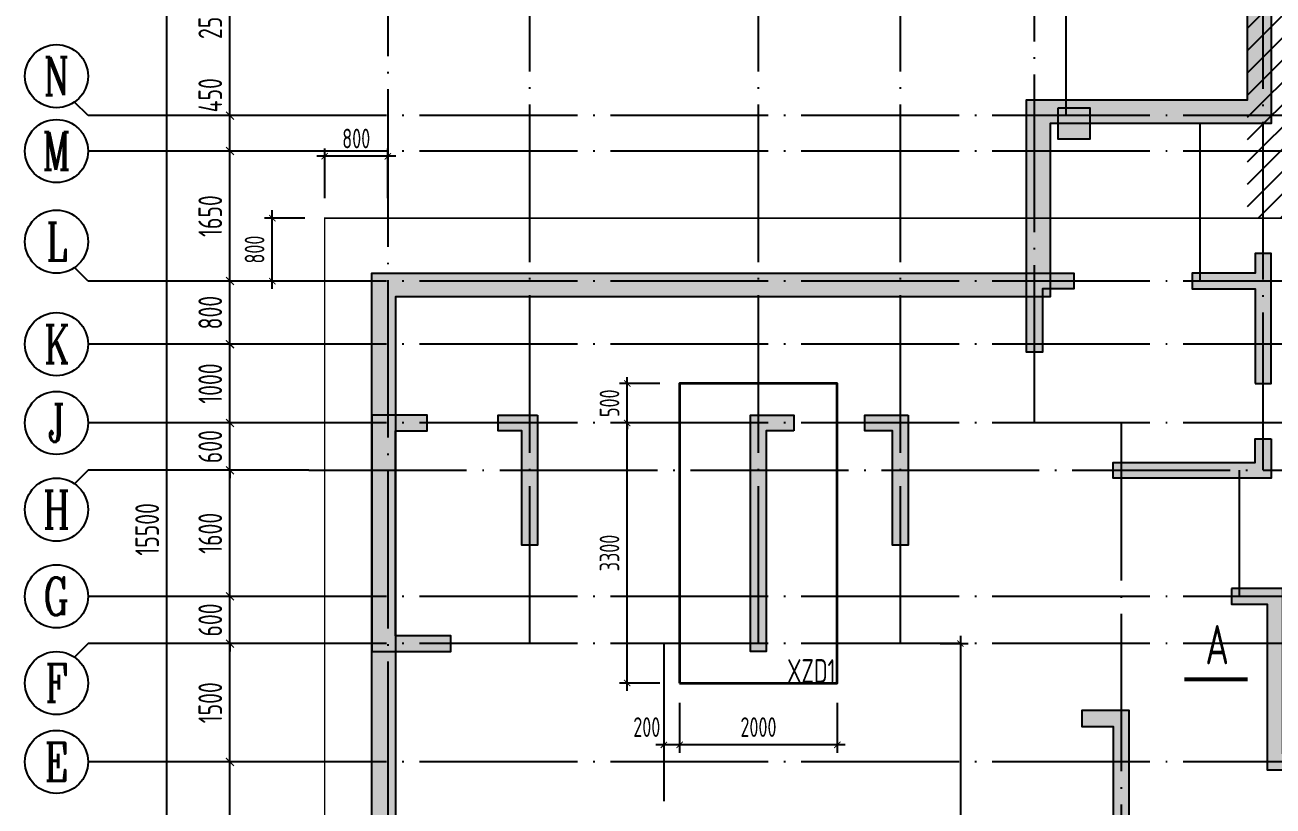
# Model space of a CAD drawing. Extents: x -668857 to 185752, y -270966 to 286822.
# Drawn here: x -434695 to -418870, y 205320 to 215231 of the extents above; entities that cross this region are included whole.
import ezdxf
from ezdxf.enums import TextEntityAlignment as Align

# ---------------------------------------------------------------- set-up
doc = ezdxf.new("R2010")
doc.units = 0
doc.header["$LTSCALE"] = 1000
doc.linetypes.add('DOTE', pattern=[2.42, 2, -0.2, 0.02, -0.2])
doc.layers.get('0').update_dxf_attribs({"linetype": 'CONTINUOUS'})
doc.layers.get('DEFPOINTS').update_dxf_attribs({"linetype": 'CONTINUOUS'})
for name, color, linetype in [('A-AXIS', 1, 'CONTINUOUS'), ('A-DOTE', 10, 'DOTE'), ('AXIS_NUM', 7, 'CONTINUOUS'), ('S-B板填充', 251, 'CONTINUOUS'), ('S-C承台实线', 2, 'CONTINUOUS'), ('S-C承台编号', 6, 'CONTINUOUS'), ('S-J基础底板', 5, 'CONTINUOUS'), ('S-J基础底板标注', 3, 'CONTINUOUS'), ('S-Q墙实线', 6, 'CONTINUOUS'), ('S-Y一般标注', 3, 'CONTINUOUS'), ('S-Z柱实线', 6, 'CONTINUOUS'), ('THICK', 6, 'CONTINUOUS'), ('底图$0$PUB_HATCH', 252, 'CONTINUOUS'), ('水平筋标注', 7, 'CONTINUOUS')]:
    doc.layers.add(name, color=color, linetype=linetype)
doc.layers.add('PUB_HATCH', color=8, linetype='CONTINUOUS', lineweight=9)
doc.styles.add('TSSD_Axis', font='complex.shx', dxfattribs={"width": 0.7, "bigfont": 'hztxt.shx'})
doc.styles.add('TSSD_DIMENSION', font='Tssdeng.shx', dxfattribs={"width": 0.7, "bigfont": 'tssdchn.shx'})
doc.styles.add('TSSD_REIN', font='tssdeng.shx', dxfattribs={"width": 0.7, "height": 300, "bigfont": 'tssdchn.shx'})
doc.dimstyles.new('TSSD_100_100', dxfattribs={"dimtxt": 300, "dimasz": 100, "dimexe": 100, "dimexo": 250, "dimgap": 100, "dimtad": 1, "dimdec": 0, "dimzin": 0, "dimdsep": 46, "dimtxsty": 'TSSD_DIMENSION', "dimblk": 'ARCHTICK', "dimcen": 0, "dimdle": 100, "dimclrt": 7, "dimadec": 0, "dimazin": 0, "dimtfac": 1, "dimtdec": 0, "dimtix": 1, "dimtmove": 2, "dimatfit": 3, "dimldrblk": 'ARCHTICK', "dimfxl": 1, "dimtolj": 1, "dimtzin": 0, "dimarcsym": 0})
doc.dimstyles.new('TSSD_100_100$0', dxfattribs={"dimtxt": 300, "dimasz": 80, "dimexe": 100, "dimexo": 250, "dimgap": 100, "dimtad": 1, "dimdec": 0, "dimzin": 0, "dimdsep": 46, "dimtxsty": 'TSSD_DIMENSION', "dimblk": 'ARCHTICK', "dimcen": 0, "dimdle": 100, "dimclrd": 3, "dimclre": 3, "dimclrt": 7, "dimadec": 0, "dimazin": 0, "dimtfac": 1, "dimtdec": 0, "dimtix": 1, "dimtmove": 2, "dimatfit": 3, "dimldrblk": 'ARCHTICK', "dimfxl": 1, "dimtolj": 1, "dimtzin": 0, "dimarcsym": 0})

# ---------------------------------------------------------------- blocks, each defined once
blk = doc.blocks.new('A$C028C60F5')
at = {"color": 6}
blk.add_lwpolyline([(400, 0), (0, 0), (0, -400), (400, -400)], close=True, dxfattribs=at)
at = {"layer": 'PUB_HATCH'}
blk.add_solid([(0, -400), (400, -400), (0, 0), (400, 0)], dxfattribs=at)
blk = doc.blocks.new('ts_axno')
at = {"color": 0, "linetype": 'ByBlock', "lineweight": -2}
blk.add_circle((0, 0), 0.5, dxfattribs=at)
at = {"color": 0, "linetype": 'ByBlock', "lineweight": -2, "style": 'TSSD_Axis', "width": 0.7}
blk.add_attdef('A', text='', height=0.6, dxfattribs=at).set_placement((0, 0), align=Align.MIDDLE_CENTER)
blk = doc.blocks.new('_ArchTick')
at = {"color": 0, "linetype": 'ByBlock', "const_width": 0.15}
blk.add_lwpolyline([(-0.5, -0.5), (0.5, 0.5)], dxfattribs=at)
blk = doc.blocks.new('*D853')
at = {"layer": 'DEFPOINTS', "color": 0, "transparency": 16777216}
for p in [(-223774, 317594), (-222774, 317594), (-222774, 316094)]:
    blk.add_point(p, dxfattribs=at)
at = {"layer": 'S-Y一般标注', "color": 0, "lineweight": -2, "transparency": 16777216}
for p, q in [((-223774, 315994), (-223774, 317694)), ((-223024, 317594), (-223874, 317594)), ((-223024, 316094), (-223874, 316094))]:
    blk.add_line(p, q, dxfattribs=at)
at = {"layer": 'S-Y一般标注', "color": 0, "lineweight": -2, "transparency": 16777216, "xscale": 100, "yscale": 100, "zscale": 100}
for p, rotation in [((-223774, 317594), 90), ((-223774, 316094), 270)]:
    blk.add_blockref('_ArchTick', p, dxfattribs=dict(at, rotation=rotation))
at = {"layer": 'S-Y一般标注', "color": 7, "transparency": 16777216, "insert": (-224024, 316844), "char_height": 300, "attachment_point": 5, "rotation": 90, "style": 'TSSD_DIMENSION'}
blk.add_mtext('\\A1;1500', dxfattribs=at)
blk = doc.blocks.new('*D854')
at = {"layer": 'DEFPOINTS', "color": 0, "transparency": 16777216}
for p in [(-223774, 318194), (-222774, 318194), (-222774, 317594)]:
    blk.add_point(p, dxfattribs=at)
at = {"layer": 'S-Y一般标注', "color": 0, "lineweight": -2, "transparency": 16777216}
for p, q in [((-223774, 318194), (-223774, 318294)), ((-223024, 318194), (-223874, 318194)), ((-223774, 317594), (-223774, 318194)), ((-223024, 317594), (-223874, 317594)), ((-223774, 317594), (-223774, 317494))]:
    blk.add_line(p, q, dxfattribs=at)
at = {"layer": 'S-Y一般标注', "color": 0, "lineweight": -2, "transparency": 16777216, "xscale": 100, "yscale": 100, "zscale": 100}
for p, rotation in [((-223774, 318194), 270), ((-223774, 317594), 90)]:
    blk.add_blockref('_ArchTick', p, dxfattribs=dict(at, rotation=rotation))
at = {"layer": 'S-Y一般标注', "color": 7, "transparency": 16777216, "insert": (-224024, 317894), "char_height": 300, "attachment_point": 5, "rotation": 90, "style": 'TSSD_DIMENSION'}
blk.add_mtext('\\A1;600', dxfattribs=at)
blk = doc.blocks.new('*D855')
at = {"layer": 'DEFPOINTS', "color": 0, "transparency": 16777216}
for p in [(-223774, 319794), (-222774, 319794), (-222774, 318194)]:
    blk.add_point(p, dxfattribs=at)
at = {"layer": 'S-Y一般标注', "color": 0, "lineweight": -2, "transparency": 16777216}
for p, q in [((-223774, 318094), (-223774, 319894)), ((-223024, 319794), (-223874, 319794)), ((-223024, 318194), (-223874, 318194))]:
    blk.add_line(p, q, dxfattribs=at)
at = {"layer": 'S-Y一般标注', "color": 0, "lineweight": -2, "transparency": 16777216, "xscale": 100, "yscale": 100, "zscale": 100}
for p, rotation in [((-223774, 319794), 90), ((-223774, 318194), 270)]:
    blk.add_blockref('_ArchTick', p, dxfattribs=dict(at, rotation=rotation))
at = {"layer": 'S-Y一般标注', "color": 7, "transparency": 16777216, "insert": (-224024, 318994), "char_height": 300, "attachment_point": 5, "rotation": 90, "style": 'TSSD_DIMENSION'}
blk.add_mtext('\\A1;1600', dxfattribs=at)
blk = doc.blocks.new('*D856')
at = {"layer": 'DEFPOINTS', "color": 0, "transparency": 16777216}
for p in [(-223774, 320394), (-222774, 320394), (-222774, 319794)]:
    blk.add_point(p, dxfattribs=at)
at = {"layer": 'S-Y一般标注', "color": 0, "lineweight": -2, "transparency": 16777216}
for p, q in [((-223774, 320394), (-223774, 320494)), ((-223024, 320394), (-223874, 320394)), ((-223774, 319794), (-223774, 320394)), ((-223024, 319794), (-223874, 319794)), ((-223774, 319794), (-223774, 319694))]:
    blk.add_line(p, q, dxfattribs=at)
at = {"layer": 'S-Y一般标注', "color": 0, "lineweight": -2, "transparency": 16777216, "xscale": 100, "yscale": 100, "zscale": 100}
for p, rotation in [((-223774, 320394), 270), ((-223774, 319794), 90)]:
    blk.add_blockref('_ArchTick', p, dxfattribs=dict(at, rotation=rotation))
at = {"layer": 'S-Y一般标注', "color": 7, "transparency": 16777216, "insert": (-224024, 320094), "char_height": 300, "attachment_point": 5, "rotation": 90, "style": 'TSSD_DIMENSION'}
blk.add_mtext('\\A1;600', dxfattribs=at)
blk = doc.blocks.new('*D857')
at = {"layer": 'DEFPOINTS', "color": 0, "transparency": 16777216}
for p in [(-223774, 321394), (-222774, 321394), (-222774, 320394)]:
    blk.add_point(p, dxfattribs=at)
at = {"layer": 'S-Y一般标注', "color": 0, "lineweight": -2, "transparency": 16777216}
for p, q in [((-223774, 320294), (-223774, 321494)), ((-223024, 321394), (-223874, 321394)), ((-223024, 320394), (-223874, 320394))]:
    blk.add_line(p, q, dxfattribs=at)
at = {"layer": 'S-Y一般标注', "color": 0, "lineweight": -2, "transparency": 16777216, "xscale": 100, "yscale": 100, "zscale": 100}
for p, rotation in [((-223774, 321394), 90), ((-223774, 320394), 270)]:
    blk.add_blockref('_ArchTick', p, dxfattribs=dict(at, rotation=rotation))
at = {"layer": 'S-Y一般标注', "color": 7, "transparency": 16777216, "insert": (-224024, 320894), "char_height": 300, "attachment_point": 5, "rotation": 90, "style": 'TSSD_DIMENSION'}
blk.add_mtext('\\A1;1000', dxfattribs=at)
blk = doc.blocks.new('*D858')
at = {"layer": 'DEFPOINTS', "color": 0, "transparency": 16777216}
for p in [(-224574, 326794), (-222774, 326794), (-222774, 311294)]:
    blk.add_point(p, dxfattribs=at)
at = {"layer": 'S-Y一般标注', "color": 0, "lineweight": -2, "transparency": 16777216}
for p, q in [((-223024, 326794), (-224674, 326794)), ((-224574, 311194), (-224574, 326894)), ((-223024, 311294), (-224674, 311294))]:
    blk.add_line(p, q, dxfattribs=at)
at = {"layer": 'S-Y一般标注', "color": 0, "lineweight": -2, "transparency": 16777216, "xscale": 100, "yscale": 100, "zscale": 100}
for p, rotation in [((-224574, 326794), 90), ((-224574, 311294), 270)]:
    blk.add_blockref('_ArchTick', p, dxfattribs=dict(at, rotation=rotation))
at = {"layer": 'S-Y一般标注', "color": 7, "transparency": 16777216, "insert": (-224824, 319044), "char_height": 300, "attachment_point": 5, "rotation": 90, "style": 'TSSD_DIMENSION'}
blk.add_mtext('\\A1;15500', dxfattribs=at)
blk = doc.blocks.new('*D859')
at = {"layer": 'DEFPOINTS', "color": 0, "transparency": 16777216}
for p in [(-223774, 322194), (-222774, 322194), (-222774, 321394)]:
    blk.add_point(p, dxfattribs=at)
at = {"layer": 'S-Y一般标注', "color": 0, "lineweight": -2, "transparency": 16777216}
for p, q in [((-223774, 321294), (-223774, 322294)), ((-223024, 322194), (-223874, 322194)), ((-223024, 321394), (-223874, 321394))]:
    blk.add_line(p, q, dxfattribs=at)
at = {"layer": 'S-Y一般标注', "color": 0, "lineweight": -2, "transparency": 16777216, "xscale": 100, "yscale": 100, "zscale": 100}
for p, rotation in [((-223774, 322194), 90), ((-223774, 321394), 270)]:
    blk.add_blockref('_ArchTick', p, dxfattribs=dict(at, rotation=rotation))
at = {"layer": 'S-Y一般标注', "color": 7, "transparency": 16777216, "insert": (-224024, 321794), "char_height": 300, "attachment_point": 5, "rotation": 90, "style": 'TSSD_DIMENSION'}
blk.add_mtext('\\A1;800', dxfattribs=at)
blk = doc.blocks.new('*D860')
at = {"layer": 'DEFPOINTS', "color": 0, "transparency": 16777216}
for p in [(-223774, 324294), (-222774, 324294), (-222774, 323844)]:
    blk.add_point(p, dxfattribs=at)
at = {"layer": 'S-Y一般标注', "color": 0, "lineweight": -2, "transparency": 16777216}
for p, q in [((-223024, 324294), (-223874, 324294)), ((-223774, 323744), (-223774, 324394)), ((-223024, 323844), (-223874, 323844))]:
    blk.add_line(p, q, dxfattribs=at)
at = {"layer": 'S-Y一般标注', "color": 0, "lineweight": -2, "transparency": 16777216, "xscale": 100, "yscale": 100, "zscale": 100}
for p, rotation in [((-223774, 324294), 90), ((-223774, 323844), 270)]:
    blk.add_blockref('_ArchTick', p, dxfattribs=dict(at, rotation=rotation))
at = {"layer": 'S-Y一般标注', "color": 7, "transparency": 16777216, "insert": (-224024, 324552), "char_height": 300, "attachment_point": 5, "rotation": 90, "style": 'TSSD_DIMENSION'}
blk.add_mtext('\\A1;450', dxfattribs=at)
blk = doc.blocks.new('*D861')
at = {"layer": 'DEFPOINTS', "color": 0, "transparency": 16777216}
for p in [(-223774, 326794), (-222774, 326794), (-222774, 324294)]:
    blk.add_point(p, dxfattribs=at)
at = {"layer": 'S-Y一般标注', "color": 0, "lineweight": -2, "transparency": 16777216}
for p, q in [((-223024, 326794), (-223874, 326794)), ((-223774, 324194), (-223774, 326894)), ((-223024, 324294), (-223874, 324294))]:
    blk.add_line(p, q, dxfattribs=at)
at = {"layer": 'S-Y一般标注', "color": 0, "lineweight": -2, "transparency": 16777216, "xscale": 100, "yscale": 100, "zscale": 100}
for p, rotation in [((-223774, 326794), 90), ((-223774, 324294), 270)]:
    blk.add_blockref('_ArchTick', p, dxfattribs=dict(at, rotation=rotation))
at = {"layer": 'S-Y一般标注', "color": 7, "transparency": 16777216, "insert": (-224024, 325544), "char_height": 300, "attachment_point": 5, "rotation": 90, "style": 'TSSD_DIMENSION'}
blk.add_mtext('\\A1;2500', dxfattribs=at)
blk = doc.blocks.new('*D863')
at = {"layer": 'DEFPOINTS', "color": 0, "transparency": 16777216}
for p in [(-223774, 316094), (-222774, 316094), (-222774, 313094)]:
    blk.add_point(p, dxfattribs=at)
at = {"layer": 'S-Y一般标注', "color": 0, "lineweight": -2, "transparency": 16777216}
for p, q in [((-223774, 312994), (-223774, 316194)), ((-223024, 316094), (-223874, 316094)), ((-223024, 313094), (-223874, 313094))]:
    blk.add_line(p, q, dxfattribs=at)
at = {"layer": 'S-Y一般标注', "color": 0, "lineweight": -2, "transparency": 16777216, "xscale": 100, "yscale": 100, "zscale": 100}
for p, rotation in [((-223774, 316094), 90), ((-223774, 313094), 270)]:
    blk.add_blockref('_ArchTick', p, dxfattribs=dict(at, rotation=rotation))
at = {"layer": 'S-Y一般标注', "color": 7, "transparency": 16777216, "insert": (-224024, 314594), "char_height": 300, "attachment_point": 5, "rotation": 90, "style": 'TSSD_DIMENSION'}
blk.add_mtext('\\A1;3000', dxfattribs=at)
blk = doc.blocks.new('*D898')
at = {"layer": 'DEFPOINTS', "color": 0, "transparency": 16777216}
for p in [(-223774, 323844), (-222774, 323844), (-222774, 322194)]:
    blk.add_point(p, dxfattribs=at)
at = {"layer": 'S-Y一般标注', "color": 0, "lineweight": -2, "transparency": 16777216}
for p, q in [((-223774, 322094), (-223774, 323944)), ((-223024, 323844), (-223874, 323844)), ((-223024, 322194), (-223874, 322194))]:
    blk.add_line(p, q, dxfattribs=at)
at = {"layer": 'S-Y一般标注', "color": 0, "lineweight": -2, "transparency": 16777216, "xscale": 100, "yscale": 100, "zscale": 100}
for p, rotation in [((-223774, 323844), 90), ((-223774, 322194), 270)]:
    blk.add_blockref('_ArchTick', p, dxfattribs=dict(at, rotation=rotation))
at = {"layer": 'S-Y一般标注', "color": 7, "transparency": 16777216, "insert": (-224024, 323019), "char_height": 300, "attachment_point": 5, "rotation": 90, "style": 'TSSD_DIMENSION'}
blk.add_mtext('\\A1;1650', dxfattribs=at)
blk = doc.blocks.new('*D1005')
at = {"layer": 'DEFPOINTS', "color": 0, "transparency": 16777216}
for p in [(-431559, 212781), (-430895, 212781), (-430895, 211981)]:
    blk.add_point(p, dxfattribs=at)
at = {"layer": 'S-J基础底板标注', "color": 3, "lineweight": -2, "transparency": 16777216}
for p, q in [((-431559, 211881), (-431559, 212881)), ((-431145, 212781), (-431659, 212781)), ((-431145, 211981), (-431659, 211981))]:
    blk.add_line(p, q, dxfattribs=at)
at = {"layer": 'S-J基础底板标注', "color": 3, "lineweight": -2, "transparency": 16777216, "xscale": 80, "yscale": 80, "zscale": 80}
for p, rotation in [((-431559, 212781), 89.9980785898644), ((-431559, 211981), 269.9980785898643)]:
    blk.add_blockref('_ArchTick', p, dxfattribs=dict(at, rotation=rotation))
at = {"layer": 'S-J基础底板标注', "color": 7, "transparency": 16777216, "insert": (-431784, 212381), "char_height": 250, "attachment_point": 5, "rotation": 89.9981, "style": 'TSSD_DIMENSION'}
blk.add_mtext('\\A1;800', dxfattribs=at)
blk = doc.blocks.new('*D1006')
at = {"layer": 'DEFPOINTS', "color": 0, "transparency": 16777216}
for p in [(-430895, 213565), (-430895, 212781), (-430095, 212781)]:
    blk.add_point(p, dxfattribs=at)
at = {"layer": 'S-J基础底板标注', "color": 3, "lineweight": -2, "transparency": 16777216}
for p, q in [((-430895, 213031), (-430895, 213665)), ((-430095, 213031), (-430095, 213665)), ((-429995, 213565), (-430995, 213565))]:
    blk.add_line(p, q, dxfattribs=at)
at = {"layer": 'S-J基础底板标注', "color": 3, "lineweight": -2, "transparency": 16777216, "xscale": 80, "yscale": 80, "zscale": 80, "rotation": 180}
blk.add_blockref('_ArchTick', (-430895, 213565), dxfattribs=at)
at = {"layer": 'S-J基础底板标注', "color": 3, "lineweight": -2, "transparency": 16777216, "xscale": 80, "yscale": 80, "zscale": 80}
blk.add_blockref('_ArchTick', (-430095, 213565), dxfattribs=at)
at = {"layer": 'S-J基础底板标注', "color": 7, "transparency": 16777216, "insert": (-430495, 213790), "char_height": 250, "attachment_point": 5, "style": 'TSSD_DIMENSION'}
blk.add_mtext('\\A1;800', dxfattribs=at)
blk = doc.blocks.new('*D1026')
at = {"layer": 'DEFPOINTS', "color": 0, "transparency": 16777216}
for p in [(-427059, 210681), (-426395, 210681), (-426395, 210181)]:
    blk.add_point(p, dxfattribs=at)
at = {"layer": 'S-J基础底板标注', "color": 3, "lineweight": -2, "transparency": 16777216}
for p, q in [((-426645, 210681), (-427159, 210681)), ((-427059, 210681), (-427059, 210761)), ((-427059, 210181), (-427059, 210681)), ((-426645, 210181), (-427159, 210181)), ((-427059, 210181), (-427059, 210101))]:
    blk.add_line(p, q, dxfattribs=at)
at = {"layer": 'S-J基础底板标注', "color": 3, "lineweight": -2, "transparency": 16777216, "xscale": 80, "yscale": 80, "zscale": 80}
for p, rotation in [((-427059, 210681), 269.999521570874), ((-427059, 210181), 89.999521570874)]:
    blk.add_blockref('_ArchTick', p, dxfattribs=dict(at, rotation=rotation))
at = {"layer": 'S-J基础底板标注', "color": 7, "transparency": 16777216, "insert": (-427284, 210431), "char_height": 250, "attachment_point": 5, "rotation": 89.9995, "style": 'TSSD_DIMENSION'}
blk.add_mtext('\\A1;500', dxfattribs=at)
blk = doc.blocks.new('*D1027')
at = {"layer": 'DEFPOINTS', "color": 0, "transparency": 16777216}
for p in [(-427059, 210181), (-426395, 210181), (-426395, 206881)]:
    blk.add_point(p, dxfattribs=at)
at = {"layer": 'S-J基础底板标注', "color": 3, "lineweight": -2, "transparency": 16777216}
for p, q in [((-426645, 210181), (-427159, 210181)), ((-427059, 206781), (-427059, 210281)), ((-426645, 206881), (-427159, 206881))]:
    blk.add_line(p, q, dxfattribs=at)
at = {"layer": 'S-J基础底板标注', "color": 3, "lineweight": -2, "transparency": 16777216, "xscale": 80, "yscale": 80, "zscale": 80}
for p, rotation in [((-427059, 210181), 89.9995215708843), ((-427059, 206881), 269.9995215708843)]:
    blk.add_blockref('_ArchTick', p, dxfattribs=dict(at, rotation=rotation))
at = {"layer": 'S-J基础底板标注', "color": 7, "transparency": 16777216, "insert": (-427284, 208531), "char_height": 250, "attachment_point": 5, "rotation": 89.9995, "style": 'TSSD_DIMENSION'}
blk.add_mtext('\\A1;3300', dxfattribs=at)
blk = doc.blocks.new('*D1032')
at = {"layer": 'DEFPOINTS', "color": 0, "transparency": 16777216}
for p in [(-426595, 206881), (-426395, 206881), (-426595, 206097)]:
    blk.add_point(p, dxfattribs=at)
at = {"layer": 'S-J基础底板标注', "color": 3, "lineweight": -2, "transparency": 16777216}
for p, q in [((-426595, 206631), (-426595, 205997)), ((-426395, 206631), (-426395, 205997)), ((-426295, 206097), (-426695, 206097))]:
    blk.add_line(p, q, dxfattribs=at)
at = {"layer": 'S-J基础底板标注', "color": 3, "lineweight": -2, "transparency": 16777216, "xscale": 80, "yscale": 80, "zscale": 80, "rotation": 180}
blk.add_blockref('_ArchTick', (-426595, 206097), dxfattribs=at)
at = {"layer": 'S-J基础底板标注', "color": 3, "lineweight": -2, "transparency": 16777216, "xscale": 80, "yscale": 80, "zscale": 80}
blk.add_blockref('_ArchTick', (-426395, 206097), dxfattribs=at)
at = {"layer": 'S-J基础底板标注', "color": 7, "transparency": 16777216, "insert": (-426811, 206322), "char_height": 250, "attachment_point": 5, "style": 'TSSD_DIMENSION'}
blk.add_mtext('\\A1;200', dxfattribs=at)
blk = doc.blocks.new('*D1033')
at = {"layer": 'DEFPOINTS', "color": 0, "transparency": 16777216}
for p in [(-426395, 206881), (-424395, 206881), (-426395, 206097)]:
    blk.add_point(p, dxfattribs=at)
at = {"layer": 'S-J基础底板标注', "color": 3, "lineweight": -2, "transparency": 16777216}
for p, q in [((-426395, 206631), (-426395, 205997)), ((-424395, 206631), (-424395, 205997)), ((-424295, 206097), (-426495, 206097))]:
    blk.add_line(p, q, dxfattribs=at)
at = {"layer": 'S-J基础底板标注', "color": 3, "lineweight": -2, "transparency": 16777216, "xscale": 80, "yscale": 80, "zscale": 80}
for p, rotation in [((-426395, 206097), 180.0000000000034), ((-424395, 206097), 3.357314426466474e-12)]:
    blk.add_blockref('_ArchTick', p, dxfattribs=dict(at, rotation=rotation))
at = {"layer": 'S-J基础底板标注', "color": 7, "transparency": 16777216, "insert": (-425395, 206322), "char_height": 250, "attachment_point": 5, "style": 'TSSD_DIMENSION'}
blk.add_mtext('\\A1;2000', dxfattribs=at)
blk = doc.blocks.new('*D1073')
at = {"layer": 'DEFPOINTS', "color": 0, "ltscale": 0.5, "transparency": 16777216}
for p in [(-423342, 207381), (-423342, 200181), (-422835, 200181)]:
    blk.add_point(p, dxfattribs=at)
at = {"layer": 'S-J基础底板标注', "color": 3, "lineweight": -2, "ltscale": 0.5, "transparency": 16777216}
for p, q in [((-422835, 207481), (-422835, 200081)), ((-423092, 207381), (-422735, 207381)), ((-423092, 200181), (-422735, 200181))]:
    blk.add_line(p, q, dxfattribs=at)
at = {"layer": 'S-J基础底板标注', "color": 3, "lineweight": -2, "ltscale": 0.5, "transparency": 16777216, "xscale": 80, "yscale": 80, "zscale": 80}
for p, rotation in [((-422835, 207381), 90.00024832320872), ((-422835, 200181), 270.0002483232087)]:
    blk.add_blockref('_ArchTick', p, dxfattribs=dict(at, rotation=rotation))
blk = doc.blocks.new('20211107.23005671')
at = {"layer": 'THICK'}
for points in [[(78843, -133246, 50, 50, 0), (78043, -133246, 50, 50, 0)], [(82071, -133246, 50, 50, 0), (82871, -133246, 50, 50, 0)]]:
    blk.add_lwpolyline(points, format="xyseb", dxfattribs=at)
at = {"layer": 'THICK', "style": 'TSSD_REIN', "width": 0.7}
for p in [(78308, -133054), (82337, -133054)]:
    blk.add_text('A', height=500, dxfattribs=at).set_placement(p)
blk = doc.blocks.new('20210825.01395608')
at = {"layer": 'A-AXIS'}
for p, q in [((79798.7, -238913.2), (79627.1, -238741.6)), ((82598.7, -238913.2), (79798.7, -238913.2)), ((82598.7, -239363.2), (79798.7, -239363.2)), ((79798.7, -241013.2), (79627.1, -240841.6)), ((82598.7, -241013.2), (79798.7, -241013.2)), ((82598.7, -241813.2), (79798.7, -241813.2)), ((82598.7, -242813.2), (79798.7, -242813.2)), ((79798.7, -243413), (79627.1, -243584.6)), ((82598.7, -243413), (79798.7, -243413)), ((82598.7, -245013.2), (79798.7, -245013.2)), ((79798.7, -245613.2), (79627.1, -245784.9)), ((82598.7, -245613.2), (79798.7, -245613.2)), ((82598.7, -247113.2), (79798.7, -247113.2))]:
    blk.add_line(p, q, dxfattribs=at)
at = {"layer": 'A-DOTE'}
for p, q in [((83598.7, -233739.7), (83598.7, -255388.1)), ((85398.7, -245613.2), (85398.7, -233739.7)), ((88298.7, -245613.2), (88298.7, -233739.7)), ((90098.7, -245613.2), (90098.7, -233739.7)), ((91798.7, -242813.2), (91798.7, -233739.7)), ((92198.7, -238913.2), (92198.7, -233739.7)), ((94698.7, -243413), (94698.7, -233739.7)), ((136822.6, -238913.2), (82598.7, -238913.2)), ((93898.7, -241013.2), (93898.7, -238913.2)), ((136822.6, -239363.2), (82598.7, -239363.2)), ((136822.6, -241013.2), (82598.7, -241013.2)), ((136822.6, -241813.2), (82598.7, -241813.2)), ((136822.6, -242813.2), (82598.7, -242813.2)), ((92898.9, -242813.2), (92898.7, -255388.1)), ((82598.7, -243413), (136822.6, -243413)), ((94398.7, -245013.2), (94398.7, -243413.2)), ((136822.6, -245013.2), (82598.7, -245013.2)), ((136822.6, -245613.2), (82598.7, -245613.2)), ((87098.7, -245613.2), (87098.7, -255388.1)), ((136822.6, -247113.2), (82598.7, -247113.2))]:
    blk.add_line(p, q, dxfattribs=at)
at = {"layer": 'A-AXIS'}
ref = blk.add_blockref('ts_axno', (79398.7, -238413.2), dxfattribs=dict(at, xscale=800, yscale=800, zscale=800))
ref.add_attrib('G', 'N', dxfattribs={"layer": 'AXIS_NUM', "height": 480, "style": 'TSSD_Axis', "width": 0.7}).set_placement((79398.7, -238413.2), align=Align.MIDDLE_CENTER)
ref = blk.add_blockref('ts_axno', (79398.7, -239363.2), dxfattribs=dict(at, xscale=800, yscale=800, zscale=800))
ref.add_attrib('G', 'M', dxfattribs={"layer": 'AXIS_NUM', "height": 480, "style": 'TSSD_Axis', "width": 0.7}).set_placement((79398.7, -239363.2), align=Align.MIDDLE_CENTER)
ref = blk.add_blockref('ts_axno', (79398.7, -240513.2), dxfattribs=dict(at, xscale=800, yscale=800, zscale=800))
ref.add_attrib('G', 'L', dxfattribs={"layer": 'AXIS_NUM', "height": 480, "style": 'TSSD_Axis', "width": 0.7}).set_placement((79398.7, -240513.2), align=Align.MIDDLE_CENTER)
ref = blk.add_blockref('ts_axno', (79398.7, -241813.2), dxfattribs=dict(at, xscale=800, yscale=800, zscale=800))
ref.add_attrib('G', 'K', dxfattribs={"layer": 'AXIS_NUM', "height": 480, "style": 'TSSD_Axis', "width": 0.7}).set_placement((79398.7, -241813.2), align=Align.MIDDLE_CENTER)
ref = blk.add_blockref('ts_axno', (79398.7, -242813.2), dxfattribs=dict(at, xscale=800, yscale=800, zscale=800))
ref.add_attrib('G', 'J', dxfattribs={"layer": 'AXIS_NUM', "height": 480, "style": 'TSSD_Axis', "width": 0.7}).set_placement((79398.7, -242813.2), align=Align.MIDDLE_CENTER)
ref = blk.add_blockref('ts_axno', (79398.7, -243913), dxfattribs=dict(at, xscale=800, yscale=800, zscale=800))
ref.add_attrib('C', 'H', dxfattribs={"layer": 'AXIS_NUM', "height": 480, "style": 'TSSD_Axis', "width": 0.7}).set_placement((79398.7, -243913), align=Align.MIDDLE_CENTER)
ref = blk.add_blockref('ts_axno', (79398.7, -245013.2), dxfattribs=dict(at, xscale=800, yscale=800, zscale=800))
ref.add_attrib('D', 'G', dxfattribs={"layer": 'AXIS_NUM', "height": 480, "style": 'TSSD_Axis', "width": 0.7}).set_placement((79398.7, -245013.2), align=Align.MIDDLE_CENTER)
ref = blk.add_blockref('ts_axno', (79398.7, -246113.2), dxfattribs=dict(at, xscale=800, yscale=800, zscale=800))
ref.add_attrib('C', 'F', dxfattribs={"layer": 'AXIS_NUM', "height": 480, "style": 'TSSD_Axis', "width": 0.7}).set_placement((79398.7, -246113.2), align=Align.MIDDLE_CENTER)
ref = blk.add_blockref('ts_axno', (79398.7, -247113.2), dxfattribs=dict(at, xscale=800, yscale=800, zscale=800))
ref.add_attrib('B', 'E', dxfattribs={"layer": 'AXIS_NUM', "height": 480, "style": 'TSSD_Axis', "width": 0.7}).set_placement((79398.7, -247113.2), align=Align.MIDDLE_CENTER)
at = {"layer": 'S-Y一般标注'}
for base, p1, p2, picture, middle in [((80798.7, -236413.2), (82598.7, -251913.2), (82598.7, -236413.2), '*D858', (80548.7, -244163.2)), ((81598.7, -236413.2), (82598.7, -238913.2), (82598.7, -236413.2), '*D861', (81348.7, -237663.2)), ((81598.7, -239363.2), (82598.7, -241013.2), (82598.7, -239363.2), '*D898', (81348.7, -240188.2)), ((81598.7, -241013.2), (82598.7, -241813.2), (82598.7, -241013.2), '*D859', (81348.7, -241413.2)), ((81598.7, -241813.2), (82598.7, -242813.2), (82598.7, -241813.2), '*D857', (81348.7, -242313.2)), ((81598.7, -242813.2), (82598.7, -243413), (82598.7, -242813.2), '*D856', (81348.7, -243113.1)), ((81598.7, -243413), (82598.7, -245013.2), (82598.7, -243413), '*D855', (81348.7, -244213.1)), ((81598.7, -245013.2), (82598.7, -245613.2), (82598.7, -245013.2), '*D854', (81348.7, -245313.2)), ((81598.7, -245613.2), (82598.7, -247113.2), (82598.7, -245613.2), '*D853', (81348.7, -246363.2)), ((81598.7, -247113.2), (82598.7, -250113.2), (82598.7, -247113.2), '*D863', (81348.7, -248613.2))]:
    dim = blk.add_linear_dim(base=base, p1=p1, p2=p2, angle=90, dimstyle='TSSD_100_100', dxfattribs=at)
    dim.commit()
    dim.dimension.update_dxf_attribs({"geometry": picture, "text_midpoint": middle, "insert": (305372.3, -563207.3)})
dim = blk.add_linear_dim(base=(81598.7, -238913.2), p1=(82598.7, -239363.2), p2=(82598.7, -238913.2), angle=90, dimstyle='TSSD_100_100', dxfattribs=at)
dim.commit()
dim.dimension.update_dxf_attribs({"geometry": '*D860', "text_midpoint": (81348.7, -238655.2), "dimtype": 128, "insert": (305372.3, -563207.3)})

msp = doc.modelspace()

# ---------------------------------------------------------------- hatches: boundary and pattern name
at = {"layer": 'S-B板填充'}
h = msp.add_hatch(dxfattribs=at)
h.set_pattern_fill('METAL', color=252, scale=50, style=0)
h.set_pattern_definition([(45, (-318558.26, -50454.05), (-141.42136, 141.42136), [])])
h.paths.add_polyline_path([(-377871.55, 210280.89), (-377871.55, 218254.45), (-419195.46, 218254.45), (-419195.46, 212780.89), (-416095.46, 212780.89), (-416095.46, 212780.89), (-412495.46, 212780.89), (-412495.46, 211380.88), (-411743.74, 211380.89), (-411695.46, 211380.89), (-398495.46, 211380.88), (-398495.46, 211380.89), (-397695.47, 211380.89), (-397695.47, 212780.89), (-393995.46, 212780.89), (-393995.46, 213680.89), (-393995.46, 213680.89), (-393995.46, 212780.89), (-390295.46, 212780.89), (-390295.46, 212780.89), (-388195.46, 212780.89), (-388195.46, 212780.89), (-386695.46, 212780.89), (-386695.46, 212780.89), (-378995.46, 212780.89), (-378995.46, 203280.89), (-378995.48, 203280.89), (-378995.48, 200179.4), (-389295.46, 200182.4), (-389295.46, 200180.9), (-395895.46, 200180.9), (-395895.43, 200180.9), (-414295.43, 200180.9), (-414295.46, 200180.9), (-420895.46, 200180.9), (-420895.46, 200180.9), (-429995.46, 200180.9), (-429995.46, 198606.02), (-426132.84, 198606.02), (-409632.84, 198606.02), (-409632.84, 198606.02), (-377873.86, 198606.02)])
at = {"layer": '底图$0$PUB_HATCH', "linetype": 'ByBlock'}
h = msp.add_hatch(dxfattribs=at)
h.set_pattern_fill('钢筋混凝土', color=8, scale=50)
h.set_pattern_definition([(45, (-1326633.1, 465456.46), (-88.388348, 88.388348), []), (50, (-1326633.1, 465456.46), (358.63009, -31.37607), [37.5, -412.5]), (355, (-1326633.1, 465456.46), (-69.37567, 376.09607), [30, -330]), (100.4514, (-1326603.2, 465453.85), (289.25469, 344.71977), [31.8701, -350.57106]), (46.1842, (-1326633.1, 465556.46), (533.62052, -82.7595), [56.25, -618.75]), (96.6356, (-1326588.63, 465549.57), (467.33135, 487.05894), [47.80514, -525.8565]), (351.1842, (-1326633.1, 465556.46), (467.33097, 487.0593), [45, -495]), (21, (-1326583.1, 465531.46), (298.45353, -201.309445), [37.5, -412.5]), (326, (-1326583.1, 465531.46), (121.65767, 362.57502), [30, -330]), (71.4514, (-1326558.23, 465514.7), (420.11131, 161.26525), [31.8701, -350.57106]), (37.5, (-1326633.1, 465456.46), (6.079928, 166.446927), [0, -326, 0, -335, 0, -331.25]), (7.5, (-1326633.1, 465456.46), (131.53477, 197.205856), [0, -191, 0, -318.5, 0, -126.25]), (327.5, (-1326744.6, 465456.46), (266.911218, -11.277436), [0, -125, 0, -390, 0, -517.5]), (317.5, (-1326794.6, 465456.46), (291.593085, 50.05249), [0, -162.5, 0, -259, 0, -367.5])])
h.paths.add_polyline_path([(-430295.46, 212080.89), (-421995.59, 212085.88), (-421995.59, 214285.88), (-419195.59, 214285.88), (-419195.59, 218423.99), (-418895.59, 218423.99), (-418895.59, 213985.88), (-421695.59, 213985.88), (-421695.59, 211785.88), (-429995.46, 211780.89), (-429995.46, 198585.92), (-429995.46, 198590.91), (-429998.04, 198288.59), (-430295.46, 198285.92)])
at = {"layer": '底图$0$PUB_HATCH'}
for points in [[(-419095.46, 210680.89), (-418895.46, 210680.89), (-418895.46, 212330.89), (-419095.46, 212330.89), (-419095.46, 212080.89), (-419895.35, 212080.89), (-419895.35, 211880.89), (-419095.46, 211880.89)], [(-421995.46, 212080.89), (-421395.46, 212080.89), (-421395.46, 211880.89), (-421795.46, 211880.89), (-421795.46, 211080.89), (-421995.46, 211080.89)], [(-429995.46, 207480.89), (-429995.46, 210080.89), (-429595.46, 210080.89), (-429595.46, 210280.89), (-430295.46, 210280.89), (-430295.46, 207280.89), (-429295.47, 207280.89), (-429295.47, 207480.89)], [(-428195.46, 210280.89), (-428195.46, 208630.89), (-428395.46, 208630.89), (-428395.46, 210080.89), (-428695.46, 210080.89), (-428695.46, 210280.89)], [(-424945.46, 210080.89), (-425295.46, 210080.89), (-425295.46, 207280.89), (-425495.46, 207280.89), (-425495.46, 210280.89), (-424945.46, 210280.89)], [(-423495.46, 210280.89), (-423495.46, 208630.89), (-423695.46, 208630.89), (-423695.46, 210080.89), (-424045.46, 210080.89), (-424045.46, 210280.89)], [(-418895.46, 209980.89), (-418895.46, 209480.89), (-420895.46, 209480.89), (-420895.46, 209680.89), (-419095.46, 209680.89), (-419095.46, 209980.89)], [(-419395.46, 208080.89), (-419395.46, 207880.89), (-418945.46, 207880.89), (-418945.46, 205780.89), (-418545.46, 205780.89), (-418545.46, 205980.89), (-418745.46, 205980.89), (-418745.46, 208080.89)], [(-420895.46, 206530.88), (-421295.46, 206530.88), (-421295.46, 206330.88), (-420895.46, 206330.88), (-420895.46, 204780.89), (-420695.46, 204780.88), (-420695.46, 206530.88)]]:
    msp.add_hatch(color=256, dxfattribs=at).paths.add_polyline_path(points)

# ---------------------------------------------------------------- linework, layer by layer
at = {"layer": 'S-C承台实线', "lineweight": 35}
msp.add_lwpolyline([(-426395.45, 206880.89), (-424395.45, 206880.89), (-424395.45, 210680.89), (-426395.45, 210680.89)], close=True, dxfattribs=at)
at = {"layer": 'S-J基础底板', "const_width": 20}
msp.add_lwpolyline([(-430895.46, 200180.9), (-378995.49, 200180.9), (-378995.44, 212780.89), (-397695.47, 212780.89), (-397695.46, 211380.89), (-412495.46, 211380.89), (-412495.45, 212780.89), (-430895.46, 212780.89)], close=True, dxfattribs=at)
at = {"layer": 'S-Q墙实线', "linetype": 'ByBlock'}
for points in [[(-430295.46, 198606.02), (-430295.46, 212080.89), (-421995.46, 212080.89), (-421995.46, 214280.89), (-419195.46, 214280.89), (-419195.46, 218254.45)], [(-418895.46, 218254.45), (-418895.46, 213980.89), (-421695.46, 213980.89), (-421695.46, 211780.89), (-429995.46, 211780.89), (-429995.46, 198606.02)]]:
    msp.add_lwpolyline(points, dxfattribs=at)
at = {"layer": 'S-Q墙实线', "color": 6}
for points in [[(-419095.46, 210680.89), (-418895.46, 210680.89), (-418895.46, 212330.89), (-419095.46, 212330.89), (-419095.46, 212080.89), (-419895.35, 212080.89), (-419895.35, 211880.89), (-419095.46, 211880.89)], [(-421995.46, 212080.89), (-421395.46, 212080.89), (-421395.46, 211880.89), (-421795.46, 211880.89), (-421795.46, 211080.89), (-421995.46, 211080.89)], [(-429995.46, 207480.89), (-429995.46, 210080.89), (-429595.46, 210080.89), (-429595.46, 210280.89), (-430295.46, 210280.89), (-430295.46, 207280.89), (-429295.47, 207280.89), (-429295.47, 207480.89)], [(-428195.46, 210280.89), (-428195.46, 208630.89), (-428395.46, 208630.89), (-428395.46, 210080.89), (-428695.46, 210080.89), (-428695.46, 210280.89)], [(-424945.46, 210080.89), (-425295.46, 210080.89), (-425295.46, 207280.89), (-425495.46, 207280.89), (-425495.46, 210280.89), (-424945.46, 210280.89)], [(-423495.46, 210280.89), (-423495.46, 208630.89), (-423695.46, 208630.89), (-423695.46, 210080.89), (-424045.46, 210080.89), (-424045.46, 210280.89)], [(-418895.46, 209980.89), (-418895.46, 209480.89), (-420895.46, 209480.89), (-420895.46, 209680.89), (-419095.46, 209680.89), (-419095.46, 209980.89)], [(-419395.46, 208080.89), (-419395.46, 207880.89), (-418945.46, 207880.89), (-418945.46, 205780.89), (-418545.46, 205780.89), (-418545.46, 205980.89), (-418745.46, 205980.89), (-418745.46, 208080.89)]]:
    msp.add_lwpolyline(points, close=True, dxfattribs=at)
msp.add_lwpolyline([(-420895.46, 206530.88), (-421295.46, 206530.88), (-421295.46, 206330.88), (-420895.46, 206330.88), (-420895.46, 204780.89), (-420695.46, 204780.88), (-420695.46, 206530.88), (-420895.46, 206530.88)], dxfattribs=at)

# ---------------------------------------------------------------- block references
at = {"layer": 'A-DOTE'}
msp.add_blockref('20210825.01395608', (-513694.16, 452994.14), dxfattribs=at)
at = {"layer": 'S-Z柱实线', "extrusion": (0, 0, -1), "zscale": -1}
msp.add_blockref('A$C028C60F5', (421195.46, 214180.88), dxfattribs=at)
at = {"layer": '水平筋标注'}
msp.add_blockref('20211107.23005671', (-498036.98, 340172.55), dxfattribs=at)

# ---------------------------------------------------------------- texts
at = {"layer": 'S-C承台编号', "style": 'TSSD_REIN', "width": 0.7}
msp.add_text('XZD1', height=300, dxfattribs=at).set_placement((-425030.55, 207184.29), align=Align.TOP_LEFT)

# ---------------------------------------------------------------- dimensions: what is measured, and where the dimension line sits
at = {"layer": 'S-J基础底板标注'}
for p1, p2, distance, picture, middle in [((-430095.45, 212780.89), (-430895.44, 212780.89), -784.24, '*D1006', (-430495.45, 213790.13)), ((-430895.47, 211980.87), (-430895.44, 212780.89), 663.65, '*D1005', (-431784.11, 212380.91)), ((-426395.45, 210180.87), (-426395.45, 210680.89), 663.66, '*D1026', (-427284.11, 210430.89)), ((-426395.48, 206880.89), (-426395.45, 210180.87), 663.66, '*D1027', (-427284.12, 208530.89)), ((-424395.45, 206880.89), (-426395.45, 206880.89), 784.24, '*D1033', (-425395.45, 206321.65))]:
    dim = msp.add_aligned_dim(p1=p1, p2=p2, distance=distance, dimstyle='TSSD_100_100$0', override={"dimtxt": 250}, dxfattribs=at)
    dim.commit()
    dim.dimension.update_dxf_attribs({"geometry": picture, "text_midpoint": middle})
at = {"layer": 'S-J基础底板标注', "color": 2, "ltscale": 0.5}
dim = msp.add_aligned_dim(p1=(-423342.49, 207380.9), p2=(-423342.45, 200180.9), distance=507.95, text=' ', dimstyle='TSSD_100_100$0', dxfattribs=at)
dim.commit()
dim.dimension.update_dxf_attribs({"geometry": '*D1073', "text_midpoint": (-422834.52, 203780.9)})
at = {"layer": 'S-J基础底板标注'}
dim = msp.add_linear_dim(base=(-426595.45, 206096.65), p1=(-426395.45, 206880.89), p2=(-426595.45, 206880.89), angle=180, dimstyle='TSSD_100_100$0', override={"dimtxt": 250}, dxfattribs=at)
dim.commit()
dim.dimension.update_dxf_attribs({"geometry": '*D1032', "text_midpoint": (-426810.52, 206321.65), "dimtype": 161})

doc.saveas('drawing.dxf')
